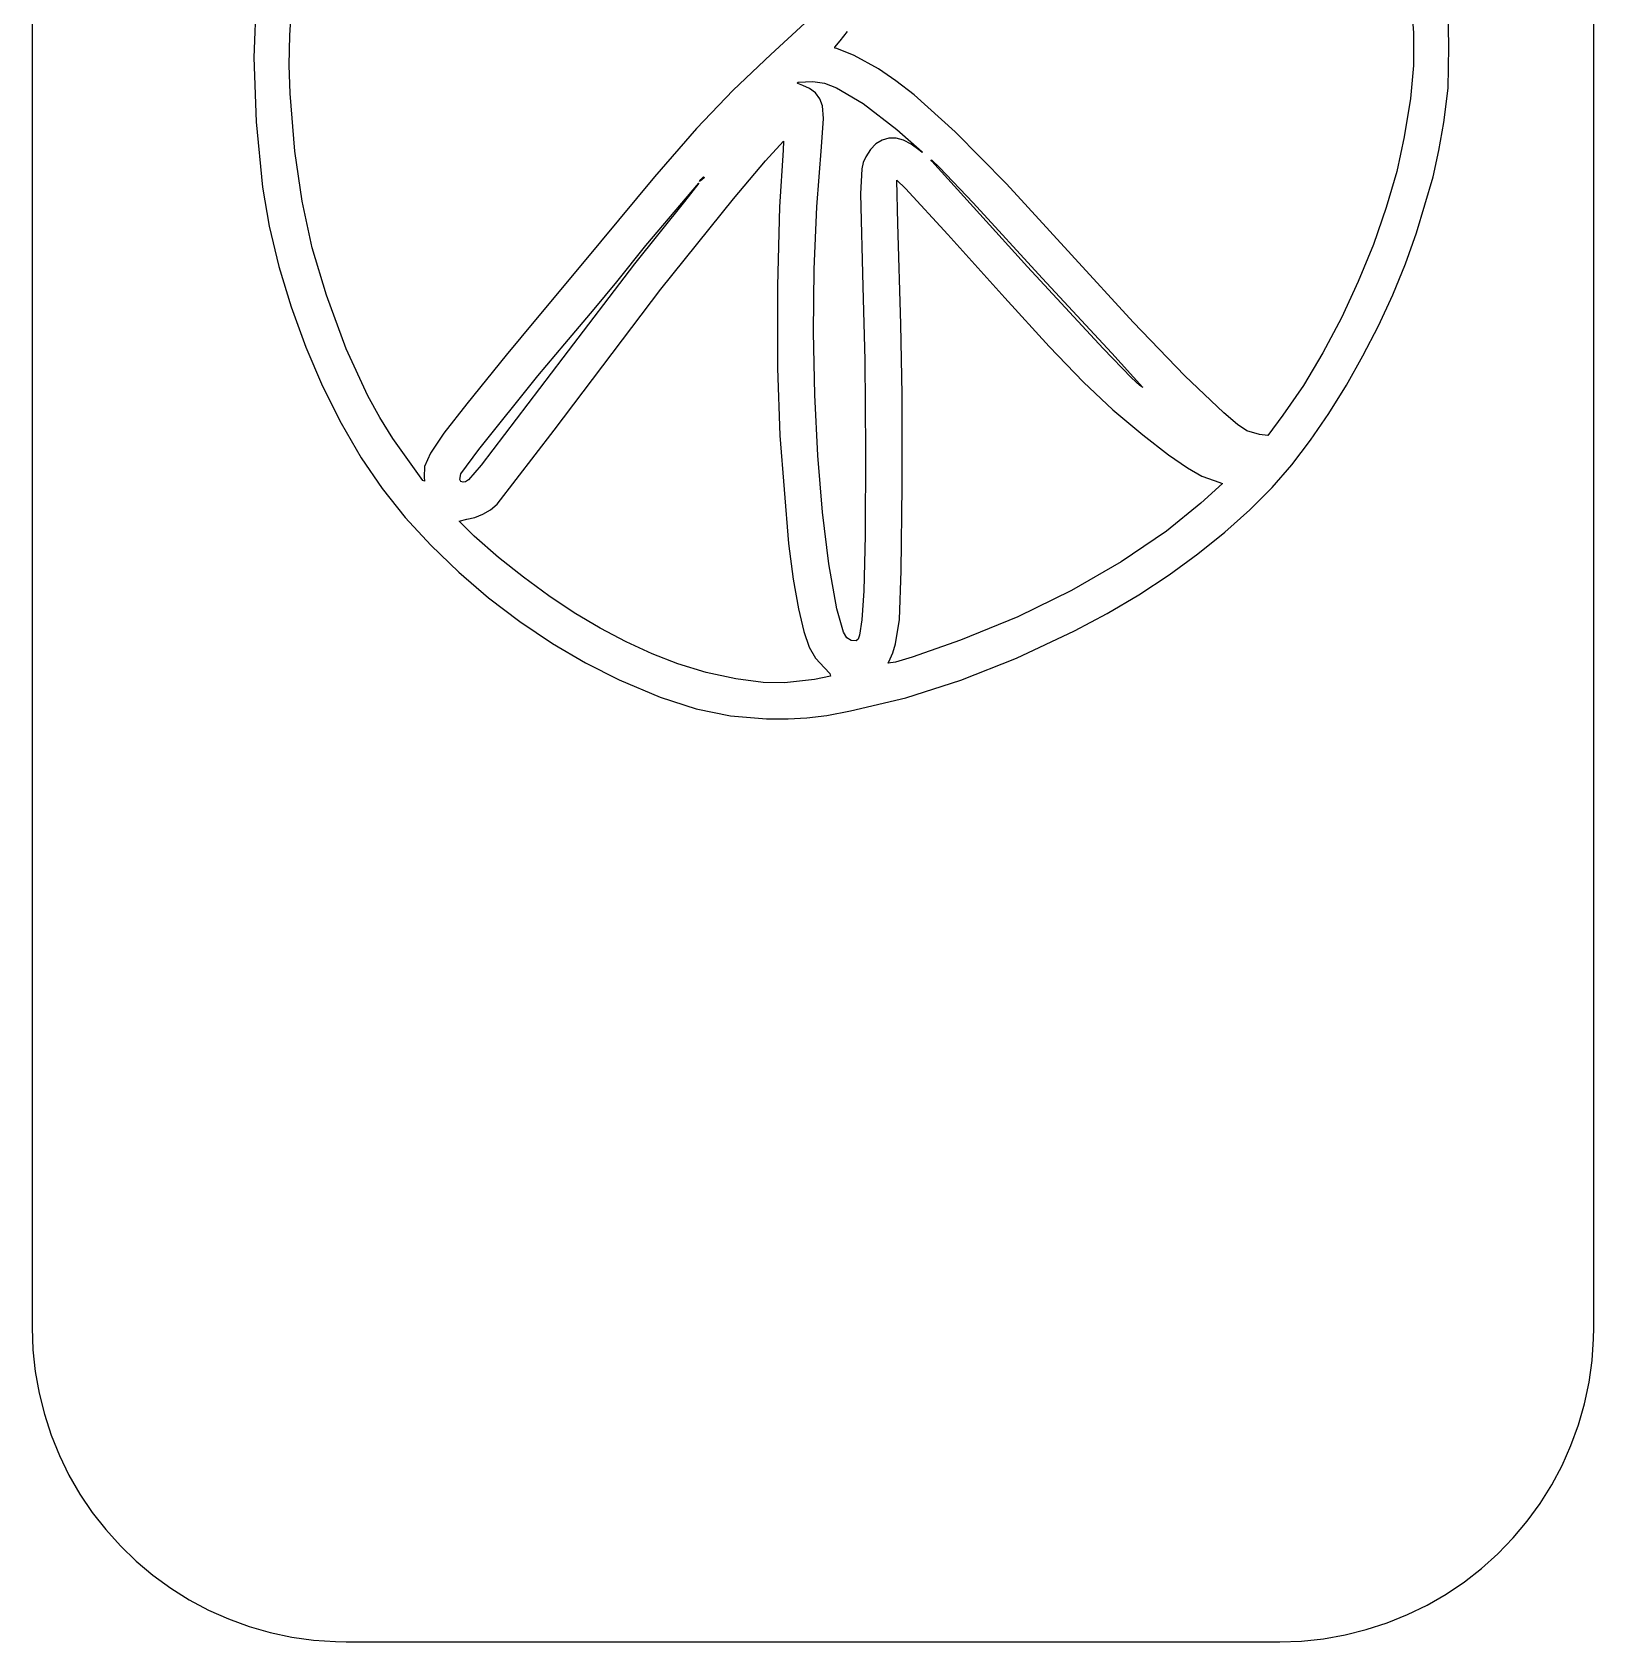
# Model space of a CAD drawing. Extents: x 45 to 235, y 1 to 395.
# Drawn here: x 44.6 to 235.4, y 1 to 197.7 of the extents above; entities that cross this region are included whole.
import ezdxf

# ---------------------------------------------------------------- set-up
doc = ezdxf.new("R2010")
doc.units = 0

msp = doc.modelspace()

# ---------------------------------------------------------------- linework, layer by layer
at = {"layer": 'Layer 1'}
for p, q in [((44.6336, 356.5), (44.6336, 39.4004)), ((235.443, 39.4004), (235.443, 356.494)), ((72.003064, 202.221499), (71.732974, 194.616495)), ((76.113918, 197.329073), (76.35641, 201.12491)), ((213.077984, 202.259605), (213.40048, 197.609467)), ((139.050261, 198.791484), (134.904953, 194.97611)), ((217.741817, 195.909013), (217.659953, 200.538068)), ((76.046318, 193.665334), (76.113918, 197.329073)), ((143.339535, 196.643247), (144.241592, 197.780354)), ((213.40048, 197.609467), (213.395518, 193.621682)), ((134.904953, 194.97611), (130.3038, 190.630483)), ((142.689581, 195.87918), (143.339535, 196.643247)), ((142.71997, 195.7446), (142.689581, 195.87918)), ((142.962463, 195.71049), (142.71997, 195.7446)), ((145.085974, 194.857116), (142.962463, 195.71049)), ((148.043013, 193.22975), (145.085974, 194.857116)), ((217.65003, 190.840868), (217.741817, 195.909013)), ((71.732974, 194.616495), (71.995001, 186.739848)), ((76.161052, 190.193232), (76.046318, 193.665334)), ((150.165555, 191.762495), (148.043013, 193.22975)), ((213.395518, 193.621682), (213.033331, 189.611559)), ((138.117271, 191.510604), (138.20929, 191.587351)), ((138.180142, 191.41618), (138.117271, 191.510604)), ((138.794746, 191.185472), (138.180142, 191.41618)), ((138.20929, 191.587351), (140.005346, 191.661774)), ((139.625173, 190.831343), (138.794746, 191.185472)), ((140.332804, 190.272556), (139.625173, 190.831343)), ((140.005346, 191.661774), (141.434253, 191.475719)), ((141.434253, 191.475719), (142.922696, 190.887784)), ((142.922684, 190.887905), (146.177414, 188.982695)), ((142.922696, 190.887784), (142.922684, 190.887905)), ((152.393916, 190.028022), (150.165555, 191.762495)), ((217.126594, 186.680673), (217.65003, 190.840868)), ((76.738137, 183.157545), (76.161052, 190.193232)), ((130.3038, 190.630483), (125.810559, 185.931353)), ((140.876705, 189.550041), (140.332804, 190.272556)), ((141.215946, 188.704732), (140.876705, 189.550041)), ((146.177414, 188.982695), (150.26815, 185.804869)), ((157.427638, 185.507175), (152.393916, 190.028022)), ((213.033331, 189.611559), (212.284148, 184.894405)), ((141.057179, 183.683722), (141.315175, 187.169156)), ((141.315175, 187.169156), (141.215946, 188.704732)), ((71.995001, 186.739848), (72.787284, 178.74226)), ((125.810559, 185.931353), (120.654964, 180.034026)), ((150.26815, 185.804869), (153.361634, 183.088465)), ((163.663272, 179.166716), (157.427638, 185.507175)), ((212.284148, 184.894405), (211.359803, 180.679126)), ((216.524707, 183.251991), (217.126594, 186.680673)), ((77.607327, 177.057725), (76.738137, 183.157545)), ((134.235018, 181.977021), (136.452797, 184.39822)), ((136.413224, 183.267075), (135.949016, 176.354197)), ((136.452797, 184.39822), (136.413105, 183.267)), ((136.413105, 183.267), (136.413224, 183.267075)), ((140.501689, 176.366411), (141.057179, 183.683722)), ((147.049711, 183.375184), (146.494956, 182.473242)), ((147.717959, 184.055022), (147.049711, 183.375184)), ((148.479235, 184.510198), (147.717959, 184.055022)), ((149.313072, 184.738154), (148.479235, 184.510198)), ((150.199005, 184.736332), (149.313072, 184.738154)), ((151.116567, 184.502174), (150.199005, 184.736332)), ((152.045292, 184.033121), (151.116567, 184.502174)), ((152.964716, 183.326616), (152.045292, 184.033121)), ((153.364114, 183.006601), (152.964716, 183.326616)), ((153.361634, 183.088465), (153.364114, 183.006601)), ((215.809324, 180.029827), (216.524707, 183.251991)), ((130.320417, 177.35293), (134.235018, 181.977021)), ((145.991366, 181.014571), (145.859887, 177.948372)), ((146.169669, 181.760652), (145.991366, 181.014571)), ((146.494956, 182.473242), (146.169669, 181.760652)), ((154.552354, 181.917595), (154.44417, 182.109581)), ((154.44417, 182.109581), (154.572509, 182.039462)), ((162.371634, 173.284625), (154.552354, 181.917595)), ((154.572509, 182.039462), (155.48759, 181.165934)), ((155.48759, 181.165934), (159.593214, 176.856895)), ((120.654964, 180.034026), (114.066753, 172.09381)), ((119.603721, 171.617575), (126.093331, 179.238405)), ((126.093331, 179.238405), (124.346891, 177.015665)), ((126.175228, 179.439292), (126.35136, 179.694809)), ((126.430744, 179.615425), (126.175228, 179.439292)), ((126.35136, 179.694809), (126.656491, 180.00242)), ((126.768124, 179.952805), (126.430744, 179.615425)), ((126.656491, 180.00242), (126.768124, 179.952806)), ((126.768124, 179.952806), (126.768124, 179.952805)), ((150.404715, 174.316648), (150.28564, 179.615508)), ((150.28564, 179.615508), (151.33747, 178.583518)), ((171.619913, 170.50615), (163.663272, 179.166716)), ((211.359803, 180.679126), (210.087766, 176.267324)), ((213.792484, 173.185473), (215.809324, 180.029827)), ((72.787284, 178.74226), (73.593988, 173.985832)), ((78.859789, 171.363508), (77.607327, 177.057725)), ((124.346924, 177.015615), (118.239345, 169.409672)), ((121.459254, 166.301267), (130.320417, 177.35293)), ((124.346891, 177.015665), (124.346924, 177.015615)), ((145.859887, 177.948372), (146.117884, 166.636172)), ((151.33747, 178.583518), (156.4974, 172.986978)), ((135.949016, 176.354197), (135.706213, 166.708164)), ((140.185513, 168.752806), (140.501689, 176.366411)), ((159.593214, 176.856895), (159.593224, 176.856845)), ((159.593224, 176.856845), (168.047574, 167.628505)), ((210.087766, 176.267324), (208.509203, 171.752725)), ((73.593988, 173.985832), (74.768151, 169.08289)), ((150.781787, 162.012148), (150.404715, 174.316648)), ((166.261434, 169.017755), (162.371634, 173.284625)), ((212.429345, 169.396293), (213.792484, 173.185473)), ((80.586692, 165.544632), (78.859789, 171.363508)), ((114.066753, 172.09381), (109.025893, 166.02096)), ((116.051301, 167.211785), (119.603721, 171.617575)), ((156.4974, 172.986978), (156.497324, 172.986895)), ((156.497324, 172.986895), (163.463234, 165.246995)), ((208.509203, 171.752725), (206.665278, 167.229055)), ((118.239345, 169.409672), (109.482324, 157.904015)), ((179.177175, 162.280308), (171.619913, 170.50615)), ((210.869226, 165.600605), (212.429345, 169.396293)), ((74.768151, 169.08289), (76.271633, 164.128786)), ((113.292721, 163.837985), (116.051301, 167.211785)), ((140.102371, 161.028497), (140.185513, 168.752806)), ((175.49475, 159.027788), (166.261434, 169.017755)), ((168.047574, 167.628505), (176.541624, 158.459695)), ((206.665278, 167.229055), (204.597155, 162.790042)), ((82.984035, 158.995509), (80.586692, 165.544632)), ((109.025893, 166.02096), (106.128393, 162.56777)), ((108.430417, 149.07253), (121.459254, 166.301267)), ((135.706213, 166.708164), (135.712725, 156.634186)), ((146.117884, 166.636172), (146.354174, 157.609697)), ((163.463234, 165.246995), (168.904114, 159.275233)), ((209.132825, 161.836549), (210.869226, 165.600605)), ((76.271633, 164.128786), (78.066293, 159.218873)), ((109.720461, 159.610805), (113.292721, 163.837985)), ((106.128393, 162.56777), (102.556133, 158.22152)), ((150.918537, 153.430665), (150.781787, 162.012148)), ((185.489711, 155.723395), (179.177175, 162.280308)), ((204.597155, 162.790042), (202.345999, 158.529411)), ((207.240838, 158.142267), (209.132825, 161.836549)), ((106.426041, 155.721005), (109.720461, 159.610805)), ((140.245982, 153.379072), (140.102371, 161.028497)), ((78.066293, 159.218873), (80.113989, 154.448501)), ((85.625102, 153.279896), (82.984035, 158.995509)), ((102.556133, 158.22152), (97.733583, 152.2876)), ((109.482324, 157.904015), (99.504774, 144.783402)), ((146.354174, 157.609697), (146.460225, 146.534747)), ((168.904114, 159.275233), (173.083541, 154.937037)), ((178.970883, 155.479398), (175.49475, 159.027788)), ((176.541624, 158.459695), (180.352034, 154.292055)), ((202.345999, 158.529411), (199.952975, 154.54089)), ((205.213963, 154.555897), (207.240838, 158.142267)), ((99.19965, 146.701023), (106.426041, 155.721005)), ((135.712725, 156.634186), (135.99646, 148.437475)), ((179.985892, 154.525128), (178.970883, 155.479398)), ((190.220774, 151.179609), (185.489711, 155.723395)), ((80.113989, 154.448501), (82.37658, 149.913024)), ((150.923189, 142.225794), (150.918537, 153.430665)), ((173.083541, 154.937037), (176.67504, 151.566345)), ((180.352034, 154.292055), (179.985892, 154.525128)), ((199.952975, 154.54089), (197.459248, 150.918205)), ((203.072898, 151.115582), (205.213963, 154.555897)), ((87.094593, 150.623025), (85.625102, 153.279896)), ((97.733583, 152.2876), (94.944925, 148.692392)), ((140.610069, 145.990122), (140.245982, 153.379072)), ((176.67504, 151.566345), (180.352134, 148.497095)), ((82.37658, 149.913024), (84.815926, 145.707793)), ((88.694088, 148.040576), (87.094593, 150.623025)), ((191.888018, 149.770201), (190.220774, 151.179609)), ((193.033613, 148.99315), (191.888018, 149.770201)), ((197.459248, 150.918205), (195.593738, 148.437465)), ((200.838339, 147.85946), (203.072898, 151.115582)), ((92.375192, 142.920332), (88.694088, 148.040576)), ((94.944925, 148.692392), (93.300508, 146.269331)), ((101.464507, 140.04265), (108.430417, 149.07253)), ((135.99646, 148.437475), (137.063177, 135.227562)), ((180.352134, 148.497095), (183.47166, 146.070936)), ((194.601443, 148.55654), (193.033613, 148.99315)), ((195.593738, 148.437465), (194.601443, 148.55654)), ((198.530984, 144.825673), (200.838339, 147.85946)), ((84.815926, 145.707793), (87.393884, 141.92816)), ((93.300508, 146.269331), (92.56776, 144.612818)), ((97.019081, 143.753905), (99.19965, 146.701023)), ((141.188352, 139.047238), (140.610069, 145.990122)), ((146.460225, 146.534747), (146.424875, 136.207734)), ((183.47166, 146.070936), (185.779987, 144.448534)), ((92.56776, 144.612818), (92.514113, 143.31725)), ((96.88264, 143.029527), (97.019081, 143.753905)), ((99.504774, 144.783402), (97.950595, 143.020532)), ((185.779987, 144.448534), (187.552475, 143.451277)), ((196.138099, 142.072221), (198.530984, 144.825673)), ((87.393884, 141.92816), (90.200916, 138.419)), ((92.548843, 142.821103), (92.375192, 142.920332)), ((92.514113, 143.31725), (92.548843, 142.821103)), ((97.027453, 142.80502), (96.88264, 143.029527)), ((97.296924, 142.721915), (97.027453, 142.80502)), ((97.576316, 142.769475), (97.296924, 142.721915)), ((97.950595, 143.020532), (97.576316, 142.769475)), ((150.812486, 131.8991), (150.923189, 142.225794)), ((190.056779, 142.543329), (187.417274, 140.137015)), ((187.552475, 143.451277), (189.064484, 142.900555)), ((189.064484, 142.900555), (190.056779, 142.543329)), ((193.405439, 139.323415), (196.138099, 142.072221)), ((100.641834, 139.352384), (101.464507, 140.04265)), ((187.417274, 140.137015), (183.229789, 136.748329)), ((90.200916, 138.419), (93.335873, 135.001936)), ((96.800724, 137.958829), (97.753327, 138.19698)), ((98.646394, 136.133009), (96.800724, 137.958829)), ((97.753327, 138.19698), (98.721124, 138.396059)), ((98.721124, 138.396059), (99.705667, 138.792357)), ((99.705667, 138.792357), (100.641834, 139.352384)), ((141.974552, 132.736008), (141.188352, 139.047238)), ((190.370911, 136.608095), (193.405439, 139.323415)), ((101.616424, 133.527854), (98.646394, 136.133009)), ((146.424875, 136.207734), (146.236959, 129.425072)), ((183.229789, 136.748329), (177.701164, 132.970166)), ((187.072422, 133.955101), (190.370911, 136.608095)), ((93.335873, 135.001936), (96.750845, 131.71511)), ((137.063177, 135.227562), (137.620723, 130.863639)), ((183.547878, 131.393272), (187.072422, 133.955101)), ((104.653202, 131.091542), (101.616424, 133.527854)), ((142.962389, 127.242022), (141.974552, 132.736008)), ((150.603174, 125.952148), (150.812486, 131.8991)), ((177.701164, 132.970166), (171.642289, 129.474806)), ((96.750845, 131.71511), (100.397922, 128.596666)), ((107.743471, 128.832912), (104.653202, 131.091542)), ((137.620723, 130.863639), (138.27874, 127.242075)), ((179.835186, 128.951448), (183.547878, 131.393272)), ((100.397922, 128.596666), (104.229194, 125.684746)), ((110.873974, 126.760801), (107.743471, 128.832912)), ((146.236959, 129.425072), (145.986714, 125.89219)), ((171.642289, 129.474806), (165.081064, 126.277133)), ((175.972252, 126.658468), (179.835186, 128.951448)), ((114.031454, 124.884048), (110.873974, 126.760801)), ((138.27874, 127.242075), (138.925282, 124.46427)), ((143.766143, 124.376771), (142.962389, 127.242022)), ((145.986714, 125.89219), (145.723446, 124.009619)), ((150.124393, 122.960382), (150.603174, 125.952148)), ((165.081064, 126.277133), (158.045389, 123.392029)), ((171.996984, 124.543173), (175.972252, 126.658468)), ((104.229194, 125.684746), (108.196751, 123.017494)), ((117.202655, 123.21149), (114.031454, 124.884048)), ((138.925282, 124.46427), (139.566242, 122.568366)), ((144.184768, 123.706041), (143.766143, 124.376771)), ((145.723446, 124.009619), (145.550298, 123.544752)), ((164.916009, 121.231078), (171.996984, 124.543173)), ((108.196751, 123.017494), (112.252685, 120.633051)), ((120.374321, 121.751964), (117.202655, 123.21149)), ((139.566242, 122.568366), (140.352327, 121.208302)), ((144.688979, 123.372072), (144.184768, 123.706041)), ((145.329939, 123.321525), (144.688979, 123.372072)), ((145.550298, 123.544752), (145.329939, 123.321525)), ((149.807789, 121.87754), (150.124393, 122.960382)), ((158.045389, 123.392029), (152.17348, 121.345423)), ((112.252685, 120.633051), (116.349084, 118.56956)), ((123.533194, 120.514309), (120.374321, 121.751964)), ((126.974311, 119.470851), (123.533194, 120.514309)), ((140.352327, 121.208302), (141.43424, 120.038015)), ((141.43424, 120.038015), (142.094116, 119.335966)), ((149.233809, 120.593759), (149.452114, 121.129598)), ((150.111058, 120.737953), (149.233809, 120.593759)), ((149.452114, 121.129598), (149.807789, 121.87754)), ((152.17348, 121.345423), (150.111058, 120.737953)), ((158.082508, 118.527384), (164.916009, 121.231078)), ((116.349084, 118.56956), (121.349632, 116.446669)), ((130.59589, 118.686009), (126.974311, 119.470851)), ((133.945821, 118.239787), (130.59589, 118.686009)), ((136.571994, 118.212189), (133.945821, 118.239787)), ((140.206273, 118.623991), (136.571994, 118.212189)), ((142.188384, 119.006025), (140.206273, 118.623991)), ((142.094116, 119.335966), (142.188384, 119.006025)), ((151.36437, 116.385577), (158.082508, 118.527384)), ((121.349632, 116.446669), (125.765963, 115.012181)), ((144.629484, 114.759143), (151.36437, 116.385577)), ((125.765963, 115.012181), (129.973904, 114.165628)), ((129.973904, 114.165628), (134.349284, 113.80654)), ((139.30332, 113.903289), (141.708712, 114.216792)), ((141.708712, 114.216792), (144.629484, 114.759143)), ((134.349284, 113.80654), (136.990961, 113.779562)), ((136.990961, 113.779562), (139.30332, 113.903289)), ((44.6336, 39.4004), (44.7274, 36.7234)), ((235.42, 38.0634), (235.443, 39.4003)), ((235.233, 35.3914), (235.42, 38.0634)), ((44.7274, 36.7234), (45.0077, 34.0595)), ((45.0077, 34.0595), (45.4731, 31.4217)), ((234.86, 32.7389), (235.233, 35.3914)), ((234.303, 30.1189), (234.86, 32.7389)), ((45.4731, 31.4217), (46.1215, 28.8228)), ((233.564, 27.5441), (234.303, 30.1189)), ((46.1215, 28.8228), (46.9495, 26.2754)), ((232.648, 25.0271), (233.564, 27.5441)), ((46.9495, 26.2754), (47.9532, 23.792)), ((47.9532, 23.792), (49.1277, 21.3846)), ((231.558, 22.5802), (232.648, 25.0271)), ((230.301, 20.2152), (231.558, 22.5802)), ((49.1277, 21.3846), (50.4673, 19.0651)), ((228.881, 17.9437), (230.301, 20.2152)), ((50.4673, 19.0651), (51.9654, 16.8446)), ((227.307, 15.7768), (228.881, 17.9437)), ((51.9654, 16.8446), (53.6147, 14.734)), ((225.585, 13.725), (227.307, 15.7768)), ((53.6147, 14.734), (55.4073, 12.7437)), ((55.4073, 12.7437), (57.3343, 10.8832)), ((223.724, 11.7983), (225.585, 13.725)), ((57.3343, 10.8832), (59.3864, 9.16168)), ((219.623, 8.35707), (221.733, 10.006)), ((221.733, 10.006), (223.724, 11.7983)), ((59.3864, 9.16168), (61.5536, 7.58751)), ((217.402, 6.85935), (219.623, 8.35707)), ((61.5536, 7.58751), (63.8253, 6.16835)), ((63.8253, 6.16835), (66.1905, 4.91111)), ((215.082, 5.52019), (217.402, 6.85935)), ((66.1905, 4.91111), (68.6377, 3.82192)), ((210.191, 3.34285), (212.674, 4.34612)), ((212.674, 4.34612), (215.082, 5.52019)), ((68.6377, 3.82192), (71.1548, 2.90609)), ((71.1548, 2.90609), (73.7297, 2.16807)), ((73.7297, 2.16807), (76.3498, 1.61148)), ((205.044, 1.8674), (207.643, 2.51526)), ((207.643, 2.51526), (210.191, 3.34285)), ((76.3498, 1.61148), (79.0024, 1.239)), ((79.0024, 1.239), (81.6745, 1.05247)), ((81.6745, 1.05247), (83.0047, 1.02925)), ((83.0047, 1.02925), (197.065, 1.02925)), ((197.065, 1.02925), (199.742, 1.12258)), ((199.742, 1.12258), (202.406, 1.40242)), ((202.406, 1.40242), (205.044, 1.8674))]:
    msp.add_line(p, q, dxfattribs=at)

doc.saveas('drawing.dxf')
